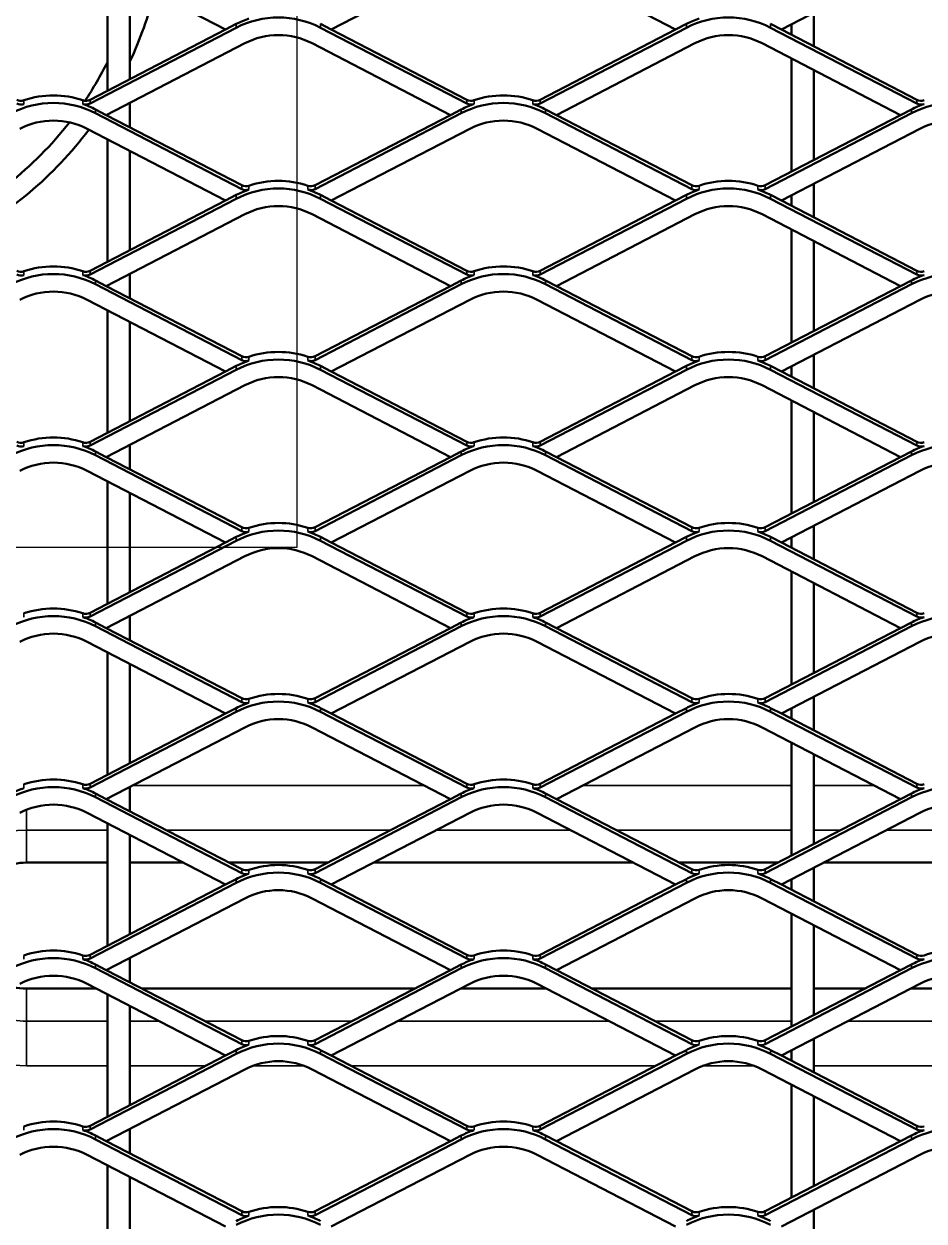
# Model space of a CAD drawing. Header units: millimetres. Extents: x 0 to 1485, y 0 to 1050.
# Drawn here: x 221.4 to 321.4, y 553.2 to 686.2 of the extents above; entities that cross this region are included whole.
import ezdxf

# ---------------------------------------------------------------- set-up
doc = ezdxf.new("R2010")
doc.units = ezdxf.units.MM
doc.header["$LTSCALE"] = 2.5
for name, color, linetype, lineweight in [('Detailumgrenzung (ISO)', 7, 'Continuous', 25), ('Sichtbar (ISO)', 7, 'Continuous', 50), ('Sichtbar schmal (ISO)', 7, 'Continuous', 35)]:
    doc.layers.add(name, color=color, linetype=linetype, lineweight=lineweight)

# ---------------------------------------------------------------- blocks, each defined once
blk = doc.blocks.new('2DDetail0')
at = {"layer": 'Detailumgrenzung (ISO)', "flags": 128}
blk.add_lwpolyline([(39.304, 251.231), (100.712, 251.231), (100.712, 320.535), (39.304, 320.535), (39.304, 251.231)], dxfattribs=at)

msp = doc.modelspace()

# ---------------------------------------------------------------- linework, layer by layer
at = {"layer": 'Sichtbar (ISO)'}
for p, q in [((243.8402, 685.5751), (228.461, 693.5437)), ((270.9681, 693.5437), (255.5888, 685.5751)), ((293.8402, 685.5751), (278.461, 693.5437)), ((320.9681, 693.5437), (305.5888, 685.5751)), ((230.7145, 692.3761), (230.7145, 678.7741)), ((233.2145, 680.0695), (233.2145, 691.0807)), ((309.2145, 683.6965), (309.2145, 687.4537)), ((245.0314, 685.7713), (228.7828, 677.3522)), ((243.8402, 685.5751), (228.7828, 677.7732)), ((245.0314, 686.1923), (243.8402, 685.5751)), ((255.5888, 685.5751), (254.3976, 686.1923)), ((270.6462, 677.3522), (254.3976, 685.7713)), ((270.6462, 677.7732), (255.5888, 685.5751)), ((295.0314, 685.7713), (278.7828, 677.3522)), ((293.8402, 685.5751), (278.7828, 677.7732)), ((295.0314, 686.1923), (293.8402, 685.5751)), ((305.5888, 685.5751), (304.3976, 686.1923)), ((320.6462, 677.3522), (304.3976, 685.7713)), ((320.6462, 677.7732), (305.5888, 685.5751)), ((306.7145, 686.1584), (306.7145, 684.9918)), ((230.5888, 676.0751), (245.9681, 684.0437)), ((253.461, 684.0437), (268.8402, 676.0751)), ((280.5888, 676.0751), (295.9681, 684.0437)), ((303.461, 684.0437), (318.8402, 676.0751)), ((306.7145, 682.3579), (306.7145, 669.7923)), ((309.2145, 671.0876), (309.2145, 681.0626)), ((233.2145, 674.7146), (233.2145, 677.4356)), ((230.5888, 676.0751), (229.3976, 676.6923)), ((229.3976, 676.2713), (245.6462, 667.8522)), ((245.6462, 668.2732), (230.5888, 676.0751)), ((230.7145, 676.1403), (230.7145, 676.01)), ((253.7828, 667.8522), (270.0314, 676.2713)), ((268.8402, 676.0751), (253.7828, 668.2732)), ((270.0314, 676.6923), (268.8402, 676.0751)), ((280.5888, 676.0751), (279.3976, 676.6923)), ((279.3976, 676.2713), (295.6462, 667.8522)), ((295.6462, 668.2732), (280.5888, 676.0751)), ((303.7828, 667.8522), (320.0314, 676.2713)), ((318.8402, 676.0751), (303.7828, 668.2732)), ((320.0314, 676.6923), (318.8402, 676.0751)), ((243.8402, 666.5751), (228.461, 674.5437)), ((270.9681, 674.5437), (255.5888, 666.5751)), ((293.8402, 666.5751), (278.461, 674.5437)), ((320.9681, 674.5437), (305.5888, 666.5751)), ((230.7145, 673.3761), (230.7145, 659.7741)), ((233.2145, 661.0695), (233.2145, 672.0807)), ((309.2145, 664.6965), (309.2145, 668.4537)), ((245.0314, 666.7713), (228.7828, 658.3522)), ((243.8402, 666.5751), (228.7828, 658.7732)), ((245.0314, 667.1923), (243.8402, 666.5751)), ((255.5888, 666.5751), (254.3976, 667.1923)), ((270.6462, 658.3522), (254.3976, 666.7713)), ((270.6462, 658.7732), (255.5888, 666.5751)), ((295.0314, 666.7713), (278.7828, 658.3522)), ((293.8402, 666.5751), (278.7828, 658.7732)), ((295.0314, 667.1923), (293.8402, 666.5751)), ((305.5888, 666.5751), (304.3976, 667.1923)), ((320.6462, 658.3522), (304.3976, 666.7713)), ((320.6462, 658.7732), (305.5888, 666.5751)), ((306.7145, 667.1584), (306.7145, 665.9918)), ((230.5888, 657.0751), (245.9681, 665.0437)), ((253.461, 665.0437), (268.8402, 657.0751)), ((280.5888, 657.0751), (295.9681, 665.0437)), ((303.461, 665.0437), (318.8402, 657.0751)), ((306.7145, 663.3579), (306.7145, 650.7923)), ((309.2145, 652.0876), (309.2145, 662.0626)), ((233.2145, 655.7146), (233.2145, 658.4356)), ((230.5888, 657.0751), (229.3976, 657.6923)), ((229.3976, 657.2713), (245.6462, 648.8522)), ((245.6462, 649.2732), (230.5888, 657.0751)), ((230.7145, 657.1403), (230.7145, 657.01)), ((253.7828, 648.8522), (270.0314, 657.2713)), ((268.8402, 657.0751), (253.7828, 649.2732)), ((270.0314, 657.6923), (268.8402, 657.0751)), ((280.5888, 657.0751), (279.3976, 657.6923)), ((279.3976, 657.2713), (295.6462, 648.8522)), ((295.6462, 649.2732), (280.5888, 657.0751)), ((303.7828, 648.8522), (320.0314, 657.2713)), ((318.8402, 657.0751), (303.7828, 649.2732)), ((320.0314, 657.6923), (318.8402, 657.0751)), ((243.8402, 647.5751), (228.461, 655.5437)), ((230.7145, 654.3761), (230.7145, 640.7741)), ((270.9681, 655.5437), (255.5888, 647.5751)), ((293.8402, 647.5751), (278.461, 655.5437)), ((320.9681, 655.5437), (305.5888, 647.5751)), ((233.2145, 642.0695), (233.2145, 653.0807)), ((309.2145, 645.6965), (309.2145, 649.4537)), ((245.0314, 647.7713), (228.7828, 639.3522)), ((245.0314, 648.1923), (243.8402, 647.5751)), ((255.5888, 647.5751), (254.3976, 648.1923)), ((270.6462, 639.3522), (254.3976, 647.7713)), ((295.0314, 647.7713), (278.7828, 639.3522)), ((295.0314, 648.1923), (293.8402, 647.5751)), ((305.5888, 647.5751), (304.3976, 648.1923)), ((320.6462, 639.3522), (304.3976, 647.7713)), ((306.7145, 648.1584), (306.7145, 646.9918)), ((243.8402, 647.5751), (228.7828, 639.7732)), ((270.6462, 639.7732), (255.5888, 647.5751)), ((293.8402, 647.5751), (278.7828, 639.7732)), ((320.6462, 639.7732), (305.5888, 647.5751)), ((230.5888, 638.0751), (245.9681, 646.0437)), ((253.461, 646.0437), (268.8402, 638.0751)), ((280.5888, 638.0751), (295.9681, 646.0437)), ((303.461, 646.0437), (318.8402, 638.0751)), ((306.7145, 644.3579), (306.7145, 631.7923)), ((309.2145, 633.0876), (309.2145, 643.0626)), ((230.5888, 638.0751), (229.3976, 638.6923)), ((233.2145, 636.7146), (233.2145, 639.4356)), ((270.0314, 638.6923), (268.8402, 638.0751)), ((280.5888, 638.0751), (279.3976, 638.6923)), ((320.0314, 638.6923), (318.8402, 638.0751)), ((229.3976, 638.2713), (245.6462, 629.8522)), ((245.6462, 630.2732), (230.5888, 638.0751)), ((230.7145, 638.1403), (230.7145, 638.01)), ((253.7828, 629.8522), (270.0314, 638.2713)), ((268.8402, 638.0751), (253.7828, 630.2732)), ((279.3976, 638.2713), (295.6462, 629.8522)), ((295.6462, 630.2732), (280.5888, 638.0751)), ((303.7828, 629.8522), (320.0314, 638.2713)), ((318.8402, 638.0751), (303.7828, 630.2732)), ((243.8402, 628.5751), (228.461, 636.5437)), ((270.9681, 636.5437), (255.5888, 628.5751)), ((293.8402, 628.5751), (278.461, 636.5437)), ((320.9681, 636.5437), (305.5888, 628.5751)), ((230.7145, 635.3761), (230.7145, 621.7741)), ((233.2145, 623.0695), (233.2145, 634.0807)), ((309.2145, 626.6965), (309.2145, 630.4537)), ((245.0314, 629.1923), (243.8402, 628.5751)), ((255.5888, 628.5751), (254.3976, 629.1923)), ((295.0314, 629.1923), (293.8402, 628.5751)), ((305.5888, 628.5751), (304.3976, 629.1923)), ((306.7145, 629.1584), (306.7145, 627.9918)), ((245.0314, 628.7713), (228.7828, 620.3522)), ((243.8402, 628.5751), (228.7828, 620.7732)), ((270.6462, 620.3522), (254.3976, 628.7713)), ((270.6462, 620.7732), (255.5888, 628.5751)), ((295.0314, 628.7713), (278.7828, 620.3522)), ((293.8402, 628.5751), (278.7828, 620.7732)), ((320.6462, 620.3522), (304.3976, 628.7713)), ((320.6462, 620.7732), (305.5888, 628.5751)), ((230.5888, 619.0751), (245.9681, 627.0437)), ((253.461, 627.0437), (268.8402, 619.0751)), ((280.5888, 619.0751), (295.9681, 627.0437)), ((303.461, 627.0437), (318.8402, 619.0751)), ((306.7145, 625.3579), (306.7145, 612.7923)), ((309.2145, 614.0876), (309.2145, 624.0626)), ((233.2145, 617.7146), (233.2145, 620.4356)), ((230.5888, 619.0751), (229.3976, 619.6923)), ((229.3976, 619.2713), (245.6462, 610.8522)), ((245.6462, 611.2732), (230.5888, 619.0751)), ((230.7145, 619.1403), (230.7145, 619.01)), ((253.7828, 610.8522), (270.0314, 619.2713)), ((268.8402, 619.0751), (253.7828, 611.2732)), ((270.0314, 619.6923), (268.8402, 619.0751)), ((280.5888, 619.0751), (279.3976, 619.6923)), ((279.3976, 619.2713), (295.6462, 610.8522)), ((295.6462, 611.2732), (280.5888, 619.0751)), ((303.7828, 610.8522), (320.0314, 619.2713)), ((318.8402, 619.0751), (303.7828, 611.2732)), ((320.0314, 619.6923), (318.8402, 619.0751)), ((243.8402, 609.5751), (228.461, 617.5437)), ((270.9681, 617.5437), (255.5888, 609.5751)), ((293.8402, 609.5751), (278.461, 617.5437)), ((320.9681, 617.5437), (305.5888, 609.5751)), ((230.7145, 616.3761), (230.7145, 602.7741)), ((233.2145, 604.0695), (233.2145, 615.0807)), ((309.2145, 607.6965), (309.2145, 611.4537)), ((245.0314, 609.7713), (228.7828, 601.3522)), ((243.8402, 609.5751), (228.7828, 601.7732)), ((245.0314, 610.1923), (243.8402, 609.5751)), ((255.5888, 609.5751), (254.3976, 610.1923)), ((270.6462, 601.3522), (254.3976, 609.7713)), ((270.6462, 601.7732), (255.5888, 609.5751)), ((295.0314, 609.7713), (278.7828, 601.3522)), ((293.8402, 609.5751), (278.7828, 601.7732)), ((295.0314, 610.1923), (293.8402, 609.5751)), ((305.5888, 609.5751), (304.3976, 610.1923)), ((320.6462, 601.3522), (304.3976, 609.7713)), ((320.6462, 601.7732), (305.5888, 609.5751)), ((306.7145, 610.1584), (306.7145, 608.9918)), ((230.5888, 600.0751), (245.9681, 608.0437)), ((253.461, 608.0437), (268.8402, 600.0751)), ((280.5888, 600.0751), (295.9681, 608.0437)), ((303.461, 608.0437), (318.8402, 600.0751)), ((306.7145, 606.3579), (306.7145, 593.7923)), ((309.2145, 595.0876), (309.2145, 605.0626)), ((233.2145, 598.7146), (233.2145, 601.4356)), ((230.5888, 600.0751), (229.3976, 600.6923)), ((229.3976, 600.2713), (245.6462, 591.8522)), ((245.6462, 592.2732), (230.5888, 600.0751)), ((230.7145, 600.1403), (230.7145, 600.01)), ((253.7828, 591.8522), (270.0314, 600.2713)), ((268.8402, 600.0751), (253.7828, 592.2732)), ((270.0314, 600.6923), (268.8402, 600.0751)), ((280.5888, 600.0751), (279.3976, 600.6923)), ((279.3976, 600.2713), (295.6462, 591.8522)), ((295.6462, 592.2732), (280.5888, 600.0751)), ((303.7828, 591.8522), (320.0314, 600.2713)), ((318.8402, 600.0751), (303.7828, 592.2732)), ((320.0314, 600.6923), (318.8402, 600.0751)), ((243.8402, 590.5751), (228.461, 598.5437)), ((270.9681, 598.5437), (255.5888, 590.5751)), ((293.8402, 590.5751), (278.461, 598.5437)), ((320.9681, 598.5437), (305.5888, 590.5751)), ((230.7145, 597.3761), (230.7145, 583.7741)), ((233.2145, 585.0695), (233.2145, 596.0807)), ((230.7145, 593.0145), (221.7145, 593.0145)), ((239.1322, 593.0145), (233.2145, 593.0145)), ((255.2135, 593.0145), (244.2155, 593.0145)), ((289.1322, 593.0145), (260.2968, 593.0145)), ((305.2135, 593.0145), (294.2155, 593.0145)), ((309.2145, 588.6965), (309.2145, 592.4537)), ((339.1322, 593.0145), (310.2968, 593.0145)), ((245.0314, 590.7713), (228.7828, 582.3522)), ((243.8402, 590.5751), (228.7828, 582.7732)), ((245.0314, 591.1923), (243.8402, 590.5751)), ((255.5888, 590.5751), (254.3976, 591.1923)), ((270.6462, 582.3522), (254.3976, 590.7713)), ((270.6462, 582.7732), (255.5888, 590.5751)), ((295.0314, 590.7713), (278.7828, 582.3522)), ((293.8402, 590.5751), (278.7828, 582.7732)), ((295.0314, 591.1923), (293.8402, 590.5751)), ((305.5888, 590.5751), (304.3976, 591.1923)), ((320.6462, 582.3522), (304.3976, 590.7713)), ((320.6462, 582.7732), (305.5888, 590.5751)), ((306.7145, 591.1584), (306.7145, 589.9918)), ((230.5888, 581.0751), (245.9681, 589.0437)), ((253.461, 589.0437), (268.8402, 581.0751)), ((280.5888, 581.0751), (295.9681, 589.0437)), ((303.461, 589.0437), (318.8402, 581.0751)), ((306.7145, 587.3579), (306.7145, 574.7923)), ((309.2145, 576.0876), (309.2145, 586.0626)), ((230.5888, 581.0751), (229.3976, 581.6923)), ((229.3976, 581.2713), (245.6462, 572.8522)), ((233.2145, 579.7146), (233.2145, 582.4356)), ((253.7828, 572.8522), (270.0314, 581.2713)), ((270.0314, 581.6923), (268.8402, 581.0751)), ((280.5888, 581.0751), (279.3976, 581.6923)), ((279.3976, 581.2713), (295.6462, 572.8522)), ((303.7828, 572.8522), (320.0314, 581.2713)), ((320.0314, 581.6923), (318.8402, 581.0751)), ((245.6462, 573.2732), (230.5888, 581.0751)), ((230.7145, 581.1403), (230.7145, 581.01)), ((268.8402, 581.0751), (253.7828, 573.2732)), ((295.6462, 573.2732), (280.5888, 581.0751)), ((318.8402, 581.0751), (303.7828, 573.2732)), ((221.7145, 579.0145), (229.4823, 579.0145)), ((243.8402, 571.5751), (228.461, 579.5437)), ((234.5656, 579.0145), (264.8634, 579.0145)), ((270.9681, 579.5437), (255.5888, 571.5751)), ((269.9467, 579.0145), (279.4823, 579.0145)), ((293.8402, 571.5751), (278.461, 579.5437)), ((284.5656, 579.0145), (306.7145, 579.0145)), ((320.9681, 579.5437), (305.5888, 571.5751)), ((309.2145, 579.0145), (314.8634, 579.0145)), ((319.9467, 579.0145), (329.4823, 579.0145)), ((230.7145, 578.3761), (230.7145, 564.7741)), ((233.2145, 566.0695), (233.2145, 577.0807)), ((309.2145, 569.6965), (309.2145, 573.4537)), ((245.0314, 572.1923), (243.8402, 571.5751)), ((255.5888, 571.5751), (254.3976, 572.1923)), ((295.0314, 572.1923), (293.8402, 571.5751)), ((305.5888, 571.5751), (304.3976, 572.1923)), ((306.7145, 572.1584), (306.7145, 570.9918)), ((245.0314, 571.7713), (228.7828, 563.3522)), ((243.8402, 571.5751), (228.7828, 563.7732)), ((270.6462, 563.3522), (254.3976, 571.7713)), ((270.6462, 563.7732), (255.5888, 571.5751)), ((295.0314, 571.7713), (278.7828, 563.3522)), ((293.8402, 571.5751), (278.7828, 563.7732)), ((320.6462, 563.3522), (304.3976, 571.7713)), ((320.6462, 563.7732), (305.5888, 571.5751)), ((230.5888, 562.0751), (245.9681, 570.0437)), ((253.461, 570.0437), (268.8402, 562.0751)), ((280.5888, 562.0751), (295.9681, 570.0437)), ((303.461, 570.0437), (318.8402, 562.0751)), ((306.7145, 568.3579), (306.7145, 555.7923)), ((309.2145, 557.0876), (309.2145, 567.0626)), ((230.5888, 562.0751), (229.3976, 562.6923)), ((233.2145, 560.7146), (233.2145, 563.4356)), ((270.0314, 562.6923), (268.8402, 562.0751)), ((280.5888, 562.0751), (279.3976, 562.6923)), ((320.0314, 562.6923), (318.8402, 562.0751)), ((229.3976, 562.2713), (245.6462, 553.8522)), ((245.6462, 554.2732), (230.5888, 562.0751)), ((230.7145, 562.1403), (230.7145, 562.01)), ((253.7828, 553.8522), (270.0314, 562.2713)), ((268.8402, 562.0751), (253.7828, 554.2732)), ((279.3976, 562.2713), (295.6462, 553.8522)), ((295.6462, 554.2732), (280.5888, 562.0751)), ((303.7828, 553.8522), (320.0314, 562.2713)), ((318.8402, 562.0751), (303.7828, 554.2732)), ((243.8402, 552.5751), (228.461, 560.5437)), ((270.9681, 560.5437), (255.5888, 552.5751)), ((293.8402, 552.5751), (278.461, 560.5437)), ((320.9681, 560.5437), (305.5888, 552.5751)), ((230.7145, 559.3761), (230.7145, 545.7741)), ((233.2145, 547.0695), (233.2145, 558.0807)), ((309.2145, 550.6965), (309.2145, 554.4537))]:
    msp.add_line(p, q, dxfattribs=at)
for centre, radius, start, end in [((194.7145, 700.0145), 42.5, 334.942385, 345.91318), ((194.7145, 700.0145), 40.2831, 326.298964, 333.338876), ((194.7145, 700.0145), 40.2831, 294.812935, 322.080854), ((194.7145, 700.0145), 42.5, 297.096278, 323.006083), ((221.7145, 586.0145), 7, 90, 181.382597), ((221.7145, 586.0145), 7, 257.898115, 270)]:
    msp.add_arc(centre, radius, start, end, dxfattribs=at)
for centre, major_axis, start_param, end_param in [((249.7145, 677.1336), (-10, 0), 4.22501539, 5.19976257), ((249.7145, 677.5547), (-10, 0), 5.04580489, 5.19976257), ((299.7145, 677.1336), (-10, 0), 4.22501539, 5.19976257), ((299.7145, 677.5547), (-10, 0), 5.04580489, 5.19976257), ((249.7145, 677.1336), (8, 0), 1.08342274, 2.05816992), ((299.7145, 677.1336), (8, 0), 1.08342274, 2.05816992), ((224.7145, 668.4757), (-10, 0), 4.37897307, 5.04580489), ((274.7145, 668.4757), (-10, 0), 4.37897307, 5.04580489), ((224.7145, 667.6336), (10, 0), 1.08342274, 2.05816992), ((221.1145, 678.637), (-1, 0), 1.08342274, 1.90421224), ((221.1145, 678.216), (-1, 0), 1.08342274, 1.90421224), ((228.3145, 678.637), (-1, 0), 1.23738042, 2.05816992), ((228.3145, 678.216), (-1, 0), 1.23738042, 2.05816992), ((224.7145, 668.0547), (-10, 0), 4.22501539, 4.37897307), ((274.7145, 667.6336), (10, 0), 1.08342274, 2.05816992), ((274.7145, 668.0547), (-10, 0), 5.04580489, 5.19976257), ((271.1145, 678.637), (-1, 0), 1.08342274, 1.90421224), ((271.1145, 678.216), (-1, 0), 1.08342274, 1.90421224), ((278.3145, 678.637), (-1, 0), 1.23738042, 2.05816992), ((278.3145, 678.216), (-1, 0), 1.23738042, 2.05816992), ((274.7145, 668.0547), (-10, 0), 4.22501539, 4.37897307), ((324.7145, 667.6336), (10, 0), 1.08342274, 2.05816992), ((324.7145, 668.0547), (-10, 0), 5.04580489, 5.19976257), ((321.1145, 678.637), (-1, 0), 1.08342274, 1.90421224), ((321.1145, 678.216), (-1, 0), 1.08342274, 1.90421224), ((224.7145, 667.6336), (-8, 0), 4.22501539, 5.19976257), ((274.7145, 667.6336), (-8, 0), 4.22501539, 5.19976257), ((324.7145, 667.6336), (-8, 0), 4.22501539, 5.19976257), ((249.7145, 658.1336), (-10, 0), 4.22501539, 5.19976257), ((249.7145, 658.5547), (-10, 0), 5.04580489, 5.19976257), ((246.1145, 669.137), (-1, 0), 1.08342274, 1.90421224), ((246.1145, 668.716), (1, 0), 4.22501539, 5.04580489), ((249.7145, 658.9757), (-10, 0), 4.37897307, 5.04580489), ((253.3145, 669.137), (-1, 0), 1.23738042, 2.05816992), ((253.3145, 668.716), (1, 0), 4.37897307, 5.19976257), ((249.7145, 658.5547), (-10, 0), 4.22501539, 4.37897307), ((299.7145, 658.1336), (-10, 0), 4.22501539, 5.19976257), ((299.7145, 658.5547), (-10, 0), 5.04580489, 5.19976257), ((296.1145, 669.137), (-1, 0), 1.08342274, 1.90421224), ((296.1145, 668.716), (1, 0), 4.22501539, 5.04580489), ((299.7145, 658.9757), (-10, 0), 4.37897307, 5.04580489), ((303.3145, 669.137), (-1, 0), 1.23738042, 2.05816992), ((303.3145, 668.716), (1, 0), 4.37897307, 5.19976257), ((299.7145, 658.5547), (-10, 0), 4.22501539, 4.37897307), ((249.7145, 658.1336), (8, 0), 1.08342274, 2.05816992), ((299.7145, 658.1336), (8, 0), 1.08342274, 2.05816992), ((224.7145, 648.6336), (10, 0), 1.08342274, 2.05816992), ((221.1145, 659.637), (-1, 0), 1.08342274, 1.90421224), ((221.1145, 659.216), (-1, 0), 1.08342274, 1.90421224), ((224.7145, 649.4757), (-10, 0), 4.37897307, 5.04580489), ((228.3145, 659.637), (-1, 0), 1.23738042, 2.05816992), ((228.3145, 659.216), (-1, 0), 1.23738042, 2.05816992), ((274.7145, 648.6336), (10, 0), 1.08342274, 2.05816992), ((271.1145, 659.637), (-1, 0), 1.08342274, 1.90421224), ((271.1145, 659.216), (-1, 0), 1.08342274, 1.90421224), ((274.7145, 649.4757), (-10, 0), 4.37897307, 5.04580489), ((278.3145, 659.637), (-1, 0), 1.23738042, 2.05816992), ((278.3145, 659.216), (-1, 0), 1.23738042, 2.05816992), ((324.7145, 648.6336), (10, 0), 1.08342274, 2.05816992), ((321.1145, 659.637), (-1, 0), 1.08342274, 1.90421224), ((321.1145, 659.216), (-1, 0), 1.08342274, 1.90421224), ((224.7145, 649.0547), (-10, 0), 4.22501539, 4.37897307), ((274.7145, 649.0547), (-10, 0), 5.04580489, 5.19976257), ((274.7145, 649.0547), (-10, 0), 4.22501539, 4.37897307), ((324.7145, 649.0547), (-10, 0), 5.04580489, 5.19976257), ((224.7145, 648.6336), (-8, 0), 4.22501539, 5.19976257), ((274.7145, 648.6336), (-8, 0), 4.22501539, 5.19976257), ((324.7145, 648.6336), (-8, 0), 4.22501539, 5.19976257), ((249.7145, 639.1336), (-10, 0), 4.22501539, 5.19976257), ((246.1145, 650.137), (-1, 0), 1.08342274, 1.90421224), ((249.7145, 639.9757), (-10, 0), 4.37897307, 5.04580489), ((253.3145, 650.137), (-1, 0), 1.23738042, 2.05816992), ((299.7145, 639.1336), (-10, 0), 4.22501539, 5.19976257), ((296.1145, 650.137), (-1, 0), 1.08342274, 1.90421224), ((299.7145, 639.9757), (-10, 0), 4.37897307, 5.04580489), ((303.3145, 650.137), (-1, 0), 1.23738042, 2.05816992), ((249.7145, 639.5547), (-10, 0), 5.04580489, 5.19976257), ((246.1145, 649.716), (1, 0), 4.22501539, 5.04580489), ((253.3145, 649.716), (1, 0), 4.37897307, 5.19976257), ((249.7145, 639.5547), (-10, 0), 4.22501539, 4.37897307), ((299.7145, 639.5547), (-10, 0), 5.04580489, 5.19976257), ((296.1145, 649.716), (1, 0), 4.22501539, 5.04580489), ((303.3145, 649.716), (1, 0), 4.37897307, 5.19976257), ((299.7145, 639.5547), (-10, 0), 4.22501539, 4.37897307), ((249.7145, 639.1336), (8, 0), 1.08342274, 2.05816992), ((299.7145, 639.1336), (8, 0), 1.08342274, 2.05816992), ((224.7145, 629.6336), (10, 0), 1.08342274, 2.05816992), ((221.1145, 640.637), (-1, 0), 1.08342274, 1.90421224), ((224.7145, 630.4757), (-10, 0), 4.37897307, 5.04580489), ((228.3145, 640.637), (-1, 0), 1.23738042, 2.05816992), ((274.7145, 629.6336), (10, 0), 1.08342274, 2.05816992), ((271.1145, 640.637), (-1, 0), 1.08342274, 1.90421224), ((274.7145, 630.4757), (-10, 0), 4.37897307, 5.04580489), ((278.3145, 640.637), (-1, 0), 1.23738042, 2.05816992), ((324.7145, 629.6336), (10, 0), 1.08342274, 2.05816992), ((321.1145, 640.637), (-1, 0), 1.08342274, 1.90421224), ((221.1145, 640.216), (-1, 0), 1.08342274, 1.90421224), ((228.3145, 640.216), (-1, 0), 1.23738042, 2.05816992), ((224.7145, 630.0547), (-10, 0), 4.22501539, 4.37897307), ((274.7145, 630.0547), (-10, 0), 5.04580489, 5.19976257), ((271.1145, 640.216), (-1, 0), 1.08342274, 1.90421224), ((278.3145, 640.216), (-1, 0), 1.23738042, 2.05816992), ((274.7145, 630.0547), (-10, 0), 4.22501539, 4.37897307), ((324.7145, 630.0547), (-10, 0), 5.04580489, 5.19976257), ((321.1145, 640.216), (-1, 0), 1.08342274, 1.90421224), ((224.7145, 629.6336), (-8, 0), 4.22501539, 5.19976257), ((274.7145, 629.6336), (-8, 0), 4.22501539, 5.19976257), ((324.7145, 629.6336), (-8, 0), 4.22501539, 5.19976257), ((249.7145, 620.9757), (-10, 0), 4.37897307, 5.04580489), ((299.7145, 620.9757), (-10, 0), 4.37897307, 5.04580489), ((249.7145, 620.1336), (-10, 0), 4.22501539, 5.19976257), ((249.7145, 620.5547), (-10, 0), 5.04580489, 5.19976257), ((246.1145, 631.137), (-1, 0), 1.08342274, 1.90421224), ((246.1145, 630.716), (1, 0), 4.22501539, 5.04580489), ((253.3145, 631.137), (-1, 0), 1.23738042, 2.05816992), ((253.3145, 630.716), (1, 0), 4.37897307, 5.19976257), ((249.7145, 620.5547), (-10, 0), 4.22501539, 4.37897307), ((299.7145, 620.1336), (-10, 0), 4.22501539, 5.19976257), ((299.7145, 620.5547), (-10, 0), 5.04580489, 5.19976257), ((296.1145, 631.137), (-1, 0), 1.08342274, 1.90421224), ((296.1145, 630.716), (1, 0), 4.22501539, 5.04580489), ((303.3145, 631.137), (-1, 0), 1.23738042, 2.05816992), ((303.3145, 630.716), (1, 0), 4.37897307, 5.19976257), ((299.7145, 620.5547), (-10, 0), 4.22501539, 4.37897307), ((249.7145, 620.1336), (8, 0), 1.08342274, 2.05816992), ((299.7145, 620.1336), (8, 0), 1.08342274, 2.05816992), ((224.7145, 611.4757), (-10, 0), 4.37897307, 5.04580489), ((274.7145, 611.4757), (-10, 0), 4.37897307, 5.04580489), ((224.7145, 610.6336), (10, 0), 1.08342274, 2.05816992), ((228.3145, 621.637), (-1, 0), 1.23738042, 2.05816992), ((228.3145, 621.216), (-1, 0), 1.23738042, 2.05816992), ((224.7145, 611.0547), (-10, 0), 4.22501539, 4.37897307), ((274.7145, 610.6336), (10, 0), 1.08342274, 2.05816992), ((274.7145, 611.0547), (-10, 0), 5.04580489, 5.19976257), ((271.1145, 621.637), (-1, 0), 1.08342274, 1.90421224), ((271.1145, 621.216), (-1, 0), 1.08342274, 1.90421224), ((278.3145, 621.637), (-1, 0), 1.23738042, 2.05816992), ((278.3145, 621.216), (-1, 0), 1.23738042, 2.05816992), ((274.7145, 611.0547), (-10, 0), 4.22501539, 4.37897307), ((324.7145, 610.6336), (10, 0), 1.08342274, 2.05816992), ((324.7145, 611.0547), (-10, 0), 5.04580489, 5.19976257), ((321.1145, 621.637), (-1, 0), 1.08342274, 1.90421224), ((321.1145, 621.216), (-1, 0), 1.08342274, 1.90421224), ((224.7145, 610.6336), (-8, 0), 4.22501539, 5.19976257), ((274.7145, 610.6336), (-8, 0), 4.22501539, 5.19976257), ((324.7145, 610.6336), (-8, 0), 4.22501539, 5.19976257), ((249.7145, 601.9757), (-10, 0), 4.37897307, 5.04580489), ((299.7145, 601.9757), (-10, 0), 4.37897307, 5.04580489), ((249.7145, 601.1336), (-10, 0), 4.22501539, 5.19976257), ((249.7145, 601.5547), (-10, 0), 5.04580489, 5.19976257), ((246.1145, 612.137), (-1, 0), 1.08342274, 1.90421224), ((246.1145, 611.716), (1, 0), 4.22501539, 5.04580489), ((253.3145, 612.137), (-1, 0), 1.23738042, 2.05816992), ((253.3145, 611.716), (1, 0), 4.37897307, 5.19976257), ((249.7145, 601.5547), (-10, 0), 4.22501539, 4.37897307), ((299.7145, 601.1336), (-10, 0), 4.22501539, 5.19976257), ((299.7145, 601.5547), (-10, 0), 5.04580489, 5.19976257), ((296.1145, 612.137), (-1, 0), 1.08342274, 1.90421224), ((296.1145, 611.716), (1, 0), 4.22501539, 5.04580489), ((303.3145, 612.137), (-1, 0), 1.23738042, 2.05816992), ((303.3145, 611.716), (1, 0), 4.37897307, 5.19976257), ((299.7145, 601.5547), (-10, 0), 4.22501539, 4.37897307), ((249.7145, 601.1336), (8, 0), 1.08342274, 2.05816992), ((299.7145, 601.1336), (8, 0), 1.08342274, 2.05816992), ((224.7145, 591.6336), (10, 0), 1.08342274, 2.05816992), ((224.7145, 592.0547), (-10, 0), 5.04580489, 5.19976257), ((224.7145, 592.4757), (-10, 0), 4.37897307, 5.04580489), ((228.3145, 602.637), (-1, 0), 1.23738042, 2.05816992), ((228.3145, 602.216), (-1, 0), 1.23738042, 2.05816992), ((224.7145, 592.0547), (-10, 0), 4.22501539, 4.37897307), ((274.7145, 591.6336), (10, 0), 1.08342274, 2.05816992), ((274.7145, 592.0547), (-10, 0), 5.04580489, 5.19976257), ((271.1145, 602.637), (-1, 0), 1.08342274, 1.90421224), ((271.1145, 602.216), (-1, 0), 1.08342274, 1.90421224), ((274.7145, 592.4757), (-10, 0), 4.37897307, 5.04580489), ((278.3145, 602.637), (-1, 0), 1.23738042, 2.05816992), ((278.3145, 602.216), (-1, 0), 1.23738042, 2.05816992), ((274.7145, 592.0547), (-10, 0), 4.22501539, 4.37897307), ((324.7145, 591.6336), (10, 0), 1.08342274, 2.05816992), ((324.7145, 592.0547), (-10, 0), 5.04580489, 5.19976257), ((321.1145, 602.637), (-1, 0), 1.08342274, 1.90421224), ((321.1145, 602.216), (-1, 0), 1.08342274, 1.90421224), ((224.7145, 591.6336), (-8, 0), 4.22501539, 5.19976257), ((274.7145, 591.6336), (-8, 0), 4.22501539, 5.19976257), ((324.7145, 591.6336), (-8, 0), 4.22501539, 5.19976257), ((249.7145, 582.1336), (-10, 0), 4.22501539, 5.19976257), ((246.1145, 593.137), (-1, 0), 1.08342274, 1.90421224), ((246.1145, 592.716), (1, 0), 4.22501539, 5.04580489), ((249.7145, 582.9757), (-10, 0), 4.37897307, 5.04580489), ((253.3145, 593.137), (-1, 0), 1.23738042, 2.05816992), ((253.3145, 592.716), (1, 0), 4.37897307, 5.19976257), ((299.7145, 582.1336), (-10, 0), 4.22501539, 5.19976257), ((296.1145, 593.137), (-1, 0), 1.08342274, 1.90421224), ((296.1145, 592.716), (1, 0), 4.22501539, 5.04580489), ((299.7145, 582.9757), (-10, 0), 4.37897307, 5.04580489), ((303.3145, 593.137), (-1, 0), 1.23738042, 2.05816992), ((303.3145, 592.716), (1, 0), 4.37897307, 5.19976257), ((249.7145, 582.5547), (-10, 0), 5.04580489, 5.19976257), ((249.7145, 582.5547), (-10, 0), 4.22501539, 4.37897307), ((299.7145, 582.5547), (-10, 0), 5.04580489, 5.19976257), ((299.7145, 582.5547), (-10, 0), 4.22501539, 4.37897307), ((249.7145, 582.1336), (8, 0), 1.08342274, 2.05816992), ((299.7145, 582.1336), (8, 0), 1.08342274, 2.05816992), ((224.7145, 572.6336), (10, 0), 1.08342274, 2.05816992), ((224.7145, 573.4757), (-10, 0), 4.37897307, 5.04580489), ((228.3145, 583.637), (-1, 0), 1.23738042, 2.05816992), ((274.7145, 572.6336), (10, 0), 1.08342274, 2.05816992), ((271.1145, 583.637), (-1, 0), 1.08342274, 1.90421224), ((274.7145, 573.4757), (-10, 0), 4.37897307, 5.04580489), ((278.3145, 583.637), (-1, 0), 1.23738042, 2.05816992), ((324.7145, 572.6336), (10, 0), 1.08342274, 2.05816992), ((321.1145, 583.637), (-1, 0), 1.08342274, 1.90421224), ((324.7145, 573.4757), (-10, 0), 4.37897307, 5.04580489), ((228.3145, 583.216), (-1, 0), 1.23738042, 2.05816992), ((224.7145, 573.0547), (-10, 0), 4.22501539, 4.37897307), ((274.7145, 573.0547), (-10, 0), 5.04580489, 5.19976257), ((271.1145, 583.216), (-1, 0), 1.08342274, 1.90421224), ((278.3145, 583.216), (-1, 0), 1.23738042, 2.05816992), ((274.7145, 573.0547), (-10, 0), 4.22501539, 4.37897307), ((324.7145, 573.0547), (-10, 0), 5.04580489, 5.19976257), ((321.1145, 583.216), (-1, 0), 1.08342274, 1.90421224), ((224.7145, 572.6336), (-8, 0), 4.22501539, 5.19976257), ((274.7145, 572.6336), (-8, 0), 4.22501539, 5.19976257), ((324.7145, 572.6336), (-8, 0), 4.22501539, 5.19976257), ((249.7145, 563.1336), (-10, 0), 4.22501539, 5.19976257), ((246.1145, 574.137), (-1, 0), 1.08342274, 1.90421224), ((249.7145, 563.9757), (-10, 0), 4.37897307, 5.04580489), ((253.3145, 574.137), (-1, 0), 1.23738042, 2.05816992), ((299.7145, 563.1336), (-10, 0), 4.22501539, 5.19976257), ((296.1145, 574.137), (-1, 0), 1.08342274, 1.90421224), ((299.7145, 563.9757), (-10, 0), 4.37897307, 5.04580489), ((303.3145, 574.137), (-1, 0), 1.23738042, 2.05816992), ((249.7145, 563.5547), (-10, 0), 5.04580489, 5.19976257), ((246.1145, 573.716), (1, 0), 4.22501539, 5.04580489), ((253.3145, 573.716), (1, 0), 4.37897307, 5.19976257), ((249.7145, 563.5547), (-10, 0), 4.22501539, 4.37897307), ((299.7145, 563.5547), (-10, 0), 5.04580489, 5.19976257), ((296.1145, 573.716), (1, 0), 4.22501539, 5.04580489), ((303.3145, 573.716), (1, 0), 4.37897307, 5.19976257), ((299.7145, 563.5547), (-10, 0), 4.22501539, 4.37897307), ((249.7145, 563.1336), (8, 0), 1.08342274, 2.05816992), ((299.7145, 563.1336), (8, 0), 1.08342274, 2.05816992), ((224.7145, 554.4757), (-10, 0), 4.37897307, 5.04580489), ((274.7145, 554.4757), (-10, 0), 4.37897307, 5.04580489), ((224.7145, 553.6336), (10, 0), 1.08342274, 2.05816992), ((228.3145, 564.637), (-1, 0), 1.23738042, 2.05816992), ((228.3145, 564.216), (-1, 0), 1.23738042, 2.05816992), ((224.7145, 554.0547), (-10, 0), 4.22501539, 4.37897307), ((274.7145, 553.6336), (10, 0), 1.08342274, 2.05816992), ((274.7145, 554.0547), (-10, 0), 5.04580489, 5.19976257), ((271.1145, 564.637), (-1, 0), 1.08342274, 1.90421224), ((271.1145, 564.216), (-1, 0), 1.08342274, 1.90421224), ((278.3145, 564.637), (-1, 0), 1.23738042, 2.05816992), ((278.3145, 564.216), (-1, 0), 1.23738042, 2.05816992), ((274.7145, 554.0547), (-10, 0), 4.22501539, 4.37897307), ((324.7145, 553.6336), (10, 0), 1.08342274, 2.05816992), ((324.7145, 554.0547), (-10, 0), 5.04580489, 5.19976257), ((321.1145, 564.637), (-1, 0), 1.08342274, 1.90421224), ((321.1145, 564.216), (-1, 0), 1.08342274, 1.90421224), ((224.7145, 553.6336), (-8, 0), 4.22501539, 5.19976257), ((274.7145, 553.6336), (-8, 0), 4.22501539, 5.19976257), ((324.7145, 553.6336), (-8, 0), 4.22501539, 5.19976257), ((249.7145, 544.9757), (-10, 0), 4.37897307, 5.04580489), ((299.7145, 544.9757), (-10, 0), 4.37897307, 5.04580489), ((249.7145, 544.1336), (-10, 0), 4.22501539, 5.19976257), ((249.7145, 544.5547), (-10, 0), 5.04580489, 5.19976257), ((246.1145, 555.137), (-1, 0), 1.08342274, 1.90421224), ((246.1145, 554.716), (1, 0), 4.22501539, 5.04580489), ((253.3145, 555.137), (-1, 0), 1.23738042, 2.05816992), ((253.3145, 554.716), (1, 0), 4.37897307, 5.19976257), ((249.7145, 544.5547), (-10, 0), 4.22501539, 4.37897307), ((299.7145, 544.1336), (-10, 0), 4.22501539, 5.19976257), ((299.7145, 544.5547), (-10, 0), 5.04580489, 5.19976257), ((296.1145, 555.137), (-1, 0), 1.08342274, 1.90421224), ((296.1145, 554.716), (1, 0), 4.22501539, 5.04580489), ((303.3145, 555.137), (-1, 0), 1.23738042, 2.05816992), ((303.3145, 554.716), (1, 0), 4.37897307, 5.19976257), ((299.7145, 544.5547), (-10, 0), 4.22501539, 4.37897307)]:
    msp.add_ellipse(centre, major_axis=major_axis, ratio=0.97758819, start_param=start_param, end_param=end_param, dxfattribs=at)
at = {"layer": 'Sichtbar schmal (ISO)'}
for p, q in [((245.0314, 685.7713), (245.0314, 686.1923)), ((254.3976, 685.7713), (254.3976, 686.1923)), ((295.0314, 685.7713), (295.0314, 686.1923)), ((304.3976, 685.7713), (304.3976, 686.1923)), ((221.4418, 677.2922), (221.4418, 677.7133)), ((227.9872, 677.2922), (227.9872, 677.7133)), ((228.7828, 677.3522), (228.7828, 677.7732)), ((270.6462, 677.3522), (270.6462, 677.7732)), ((271.4418, 677.2922), (271.4418, 677.7133)), ((277.9872, 677.2922), (277.9872, 677.7133)), ((278.7828, 677.3522), (278.7828, 677.7732)), ((320.6462, 677.3522), (320.6462, 677.7732)), ((229.3976, 676.6923), (229.3976, 676.2713)), ((270.0314, 676.6923), (270.0314, 676.2713)), ((279.3976, 676.6923), (279.3976, 676.2713)), ((320.0314, 676.6923), (320.0314, 676.2713)), ((245.6462, 668.2732), (245.6462, 667.8522)), ((246.4418, 668.2133), (246.4418, 667.7922)), ((252.9872, 668.2133), (252.9872, 667.7922)), ((253.7828, 668.2732), (253.7828, 667.8522)), ((295.6462, 668.2732), (295.6462, 667.8522)), ((296.4418, 668.2133), (296.4418, 667.7922)), ((302.9872, 668.2133), (302.9872, 667.7922)), ((303.7828, 668.2732), (303.7828, 667.8522)), ((245.0314, 666.7713), (245.0314, 667.1923)), ((254.3976, 666.7713), (254.3976, 667.1923)), ((295.0314, 666.7713), (295.0314, 667.1923)), ((304.3976, 666.7713), (304.3976, 667.1923)), ((221.4418, 658.2922), (221.4418, 658.7133)), ((227.9872, 658.2922), (227.9872, 658.7133)), ((228.7828, 658.3522), (228.7828, 658.7732)), ((270.6462, 658.3522), (270.6462, 658.7732)), ((271.4418, 658.2922), (271.4418, 658.7133)), ((277.9872, 658.2922), (277.9872, 658.7133)), ((278.7828, 658.3522), (278.7828, 658.7732)), ((320.6462, 658.3522), (320.6462, 658.7732)), ((229.3976, 657.6923), (229.3976, 657.2713)), ((270.0314, 657.6923), (270.0314, 657.2713)), ((279.3976, 657.6923), (279.3976, 657.2713)), ((320.0314, 657.6923), (320.0314, 657.2713)), ((245.6462, 649.2732), (245.6462, 648.8522)), ((246.4418, 649.2133), (246.4418, 648.7922)), ((252.9872, 649.2133), (252.9872, 648.7922)), ((253.7828, 649.2732), (253.7828, 648.8522)), ((295.6462, 649.2732), (295.6462, 648.8522)), ((296.4418, 649.2133), (296.4418, 648.7922)), ((302.9872, 649.2133), (302.9872, 648.7922)), ((303.7828, 649.2732), (303.7828, 648.8522)), ((245.0314, 647.7713), (245.0314, 648.1923)), ((254.3976, 647.7713), (254.3976, 648.1923)), ((295.0314, 647.7713), (295.0314, 648.1923)), ((304.3976, 647.7713), (304.3976, 648.1923)), ((228.7828, 639.3522), (228.7828, 639.7732)), ((270.6462, 639.3522), (270.6462, 639.7732)), ((278.7828, 639.3522), (278.7828, 639.7732)), ((320.6462, 639.3522), (320.6462, 639.7732)), ((221.4418, 639.2922), (221.4418, 639.7133)), ((227.9872, 639.2922), (227.9872, 639.7133)), ((229.3976, 638.6923), (229.3976, 638.2713)), ((270.0314, 638.6923), (270.0314, 638.2713)), ((271.4418, 639.2922), (271.4418, 639.7133)), ((277.9872, 639.2922), (277.9872, 639.7133)), ((279.3976, 638.6923), (279.3976, 638.2713)), ((320.0314, 638.6923), (320.0314, 638.2713)), ((245.0314, 628.7713), (245.0314, 629.1923)), ((245.6462, 630.2732), (245.6462, 629.8522)), ((246.4418, 630.2133), (246.4418, 629.7922)), ((252.9872, 630.2133), (252.9872, 629.7922)), ((253.7828, 630.2732), (253.7828, 629.8522)), ((254.3976, 628.7713), (254.3976, 629.1923)), ((295.0314, 628.7713), (295.0314, 629.1923)), ((295.6462, 630.2732), (295.6462, 629.8522)), ((296.4418, 630.2133), (296.4418, 629.7922)), ((302.9872, 630.2133), (302.9872, 629.7922)), ((303.7828, 630.2732), (303.7828, 629.8522)), ((304.3976, 628.7713), (304.3976, 629.1923)), ((221.4418, 620.2922), (221.4418, 620.7133)), ((227.9872, 620.2922), (227.9872, 620.7133)), ((228.7828, 620.3522), (228.7828, 620.7732)), ((270.6462, 620.3522), (270.6462, 620.7732)), ((271.4418, 620.2922), (271.4418, 620.7133)), ((277.9872, 620.2922), (277.9872, 620.7133)), ((278.7828, 620.3522), (278.7828, 620.7732)), ((320.6462, 620.3522), (320.6462, 620.7732)), ((229.3976, 619.6923), (229.3976, 619.2713)), ((270.0314, 619.6923), (270.0314, 619.2713)), ((279.3976, 619.6923), (279.3976, 619.2713)), ((320.0314, 619.6923), (320.0314, 619.2713)), ((245.6462, 611.2732), (245.6462, 610.8522)), ((246.4418, 611.2133), (246.4418, 610.7922)), ((252.9872, 611.2133), (252.9872, 610.7922)), ((253.7828, 611.2732), (253.7828, 610.8522)), ((295.6462, 611.2732), (295.6462, 610.8522)), ((296.4418, 611.2133), (296.4418, 610.7922)), ((302.9872, 611.2133), (302.9872, 610.7922)), ((303.7828, 611.2732), (303.7828, 610.8522)), ((245.0314, 609.7713), (245.0314, 610.1923)), ((254.3976, 609.7713), (254.3976, 610.1923)), ((295.0314, 609.7713), (295.0314, 610.1923)), ((304.3976, 609.7713), (304.3976, 610.1923)), ((221.4418, 601.2922), (221.4418, 601.7133)), ((227.9872, 601.2922), (227.9872, 601.7133)), ((228.7828, 601.3522), (228.7828, 601.7732)), ((265.9412, 601.5772), (233.4878, 601.5772)), ((270.6462, 601.3522), (270.6462, 601.7732)), ((271.4418, 601.2922), (271.4418, 601.7133)), ((277.9872, 601.2922), (277.9872, 601.7133)), ((278.7828, 601.3522), (278.7828, 601.7732)), ((306.7145, 601.5772), (283.4878, 601.5772)), ((315.9412, 601.5772), (309.2145, 601.5772)), ((320.6462, 601.3522), (320.6462, 601.7732)), ((229.3976, 600.6923), (229.3976, 600.2713)), ((270.0314, 600.6923), (270.0314, 600.2713)), ((279.3976, 600.6923), (279.3976, 600.2713)), ((320.0314, 600.6923), (320.0314, 600.2713)), ((221.7145, 596.6259), (221.7145, 598.8836)), ((221.7145, 596.6259), (230.7145, 596.6259)), ((221.7145, 596.6259), (221.7145, 593.0145)), ((237.2458, 596.6259), (262.1833, 596.6259)), ((267.2666, 596.6259), (282.1624, 596.6259)), ((287.2458, 596.6259), (306.7145, 596.6259)), ((309.2145, 596.6259), (312.1833, 596.6259)), ((317.2666, 596.6259), (332.1624, 596.6259)), ((245.6462, 592.2732), (245.6462, 591.8522)), ((246.4418, 592.2133), (246.4418, 591.7922)), ((252.9872, 592.2133), (252.9872, 591.7922)), ((253.7828, 592.2732), (253.7828, 591.8522)), ((295.6462, 592.2732), (295.6462, 591.8522)), ((296.4418, 592.2133), (296.4418, 591.7922)), ((302.9872, 592.2133), (302.9872, 591.7922)), ((303.7828, 592.2732), (303.7828, 591.8522)), ((245.0314, 590.7713), (245.0314, 591.1923)), ((254.3976, 590.7713), (254.3976, 591.1923)), ((295.0314, 590.7713), (295.0314, 591.1923)), ((304.3976, 590.7713), (304.3976, 591.1923)), ((221.4418, 582.2922), (221.4418, 582.7133)), ((227.9872, 582.2922), (227.9872, 582.7133)), ((228.7828, 582.3522), (228.7828, 582.7732)), ((270.6462, 582.3522), (270.6462, 582.7732)), ((271.4418, 582.2922), (271.4418, 582.7133)), ((277.9872, 582.2922), (277.9872, 582.7133)), ((278.7828, 582.3522), (278.7828, 582.7732)), ((320.6462, 582.3522), (320.6462, 582.7732)), ((229.3976, 581.6923), (229.3976, 581.2713)), ((270.0314, 581.6923), (270.0314, 581.2713)), ((279.3976, 581.6923), (279.3976, 581.2713)), ((320.0314, 581.6923), (320.0314, 581.2713)), ((221.7145, 575.4032), (221.7145, 579.0145)), ((221.7145, 570.4519), (221.7145, 575.4032)), ((230.7145, 575.4032), (221.7145, 575.4032)), ((236.4521, 575.4032), (233.2145, 575.4032)), ((257.8936, 575.4032), (241.5354, 575.4032)), ((286.4521, 575.4032), (262.9769, 575.4032)), ((306.7145, 575.4032), (291.5354, 575.4032)), ((336.4521, 575.4032), (312.9769, 575.4032)), ((245.6462, 573.2732), (245.6462, 572.8522)), ((253.7828, 573.2732), (253.7828, 572.8522)), ((295.6462, 573.2732), (295.6462, 572.8522)), ((303.7828, 573.2732), (303.7828, 572.8522)), ((245.0314, 571.7713), (245.0314, 572.1923)), ((246.4418, 573.2133), (246.4418, 572.7922)), ((252.9872, 573.2133), (252.9872, 572.7922)), ((254.3976, 571.7713), (254.3976, 572.1923)), ((295.0314, 571.7713), (295.0314, 572.1923)), ((296.4418, 573.2133), (296.4418, 572.7922)), ((302.9872, 573.2133), (302.9872, 572.7922)), ((304.3976, 571.7713), (304.3976, 572.1923)), ((221.7145, 570.4519), (230.7145, 570.4519)), ((233.2145, 570.4519), (241.6724, 570.4519)), ((246.8933, 570.4519), (252.5357, 570.4519)), ((257.7566, 570.4519), (291.6724, 570.4519)), ((296.8933, 570.4519), (302.5357, 570.4519)), ((309.2145, 570.4519), (341.6724, 570.4519)), ((221.4418, 563.2922), (221.4418, 563.7133)), ((227.9872, 563.2922), (227.9872, 563.7133)), ((228.7828, 563.3522), (228.7828, 563.7732)), ((229.3976, 562.6923), (229.3976, 562.2713)), ((270.0314, 562.6923), (270.0314, 562.2713)), ((270.6462, 563.3522), (270.6462, 563.7732)), ((271.4418, 563.2922), (271.4418, 563.7133)), ((277.9872, 563.2922), (277.9872, 563.7133)), ((278.7828, 563.3522), (278.7828, 563.7732)), ((279.3976, 562.6923), (279.3976, 562.2713)), ((320.0314, 562.6923), (320.0314, 562.2713)), ((320.6462, 563.3522), (320.6462, 563.7732)), ((245.6462, 554.2732), (245.6462, 553.8522)), ((246.4418, 554.2133), (246.4418, 553.7922)), ((252.9872, 554.2133), (252.9872, 553.7922)), ((253.7828, 554.2732), (253.7828, 553.8522)), ((295.6462, 554.2732), (295.6462, 553.8522)), ((296.4418, 554.2133), (296.4418, 553.7922)), ((302.9872, 554.2133), (302.9872, 553.7922)), ((303.7828, 554.2732), (303.7828, 553.8522))]:
    msp.add_line(p, q, dxfattribs=at)
for radius, start, end in [(10.6113, 90, 171.123017), (10.6113, 237.992782, 270), (15.5627, 227.701192, 270)]:
    msp.add_arc((221.7145, 586.0145), radius, start, end, dxfattribs=at)

# ---------------------------------------------------------------- block references
at = {"layer": 'Detailumgrenzung (ISO)', "xscale": 2.5, "yscale": 2.5, "zscale": 2.5}
msp.add_blockref('2DDetail0', (0, 0), dxfattribs=at)

doc.saveas('drawing.dxf')
